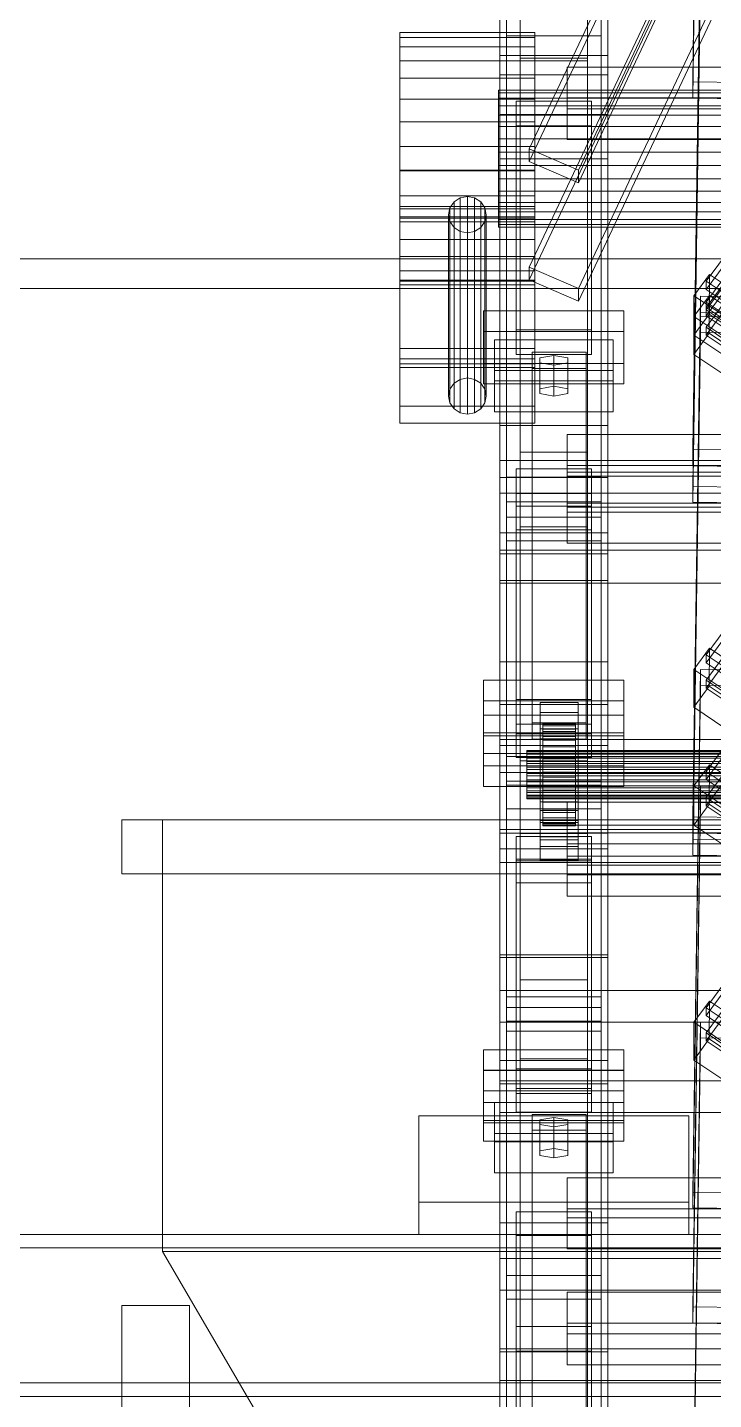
# Model space of a CAD drawing. Header units: millimetres. Extents: x -1970 to 34302, y -65268 to 6837.
# Drawn here: x -625 to -371, y -33265 to -32756 of the extents above; entities that cross this region are included whole.
import ezdxf

# ---------------------------------------------------------------- set-up
doc = ezdxf.new("R2010")
doc.units = ezdxf.units.MM
for name, color, linetype, lineweight in [('frontal_C01', 7, 'Continuous', 0), ('frontal_C02', 7, 'Continuous', 0), ('frontal_mezcladora', 7, 'Continuous', 0), ('frontal_tolva', 7, 'Continuous', 0)]:
    doc.layers.add(name, color=color, linetype=linetype, lineweight=lineweight)

msp = doc.modelspace()

# ---------------------------------------------------------------- linework, layer by layer
at = {"layer": 'frontal_C01'}
for p, q in [((-378.512, -32776.371), (-375.644, -32583.371)), ((-378.512, -32782.459), (-375.644, -32589.459)), ((-447.5, -32923.012), (-447.5, -32646.772)), ((-412.5, -32646.772), (-412.5, -32923.012)), ((-447.5, -32932.143), (-447.5, -32655.903)), ((-412.5, -32932.143), (-412.5, -32655.903)), ((-450, -32773.876), (-450, -32670.388)), ((-410, -32773.876), (-410, -32670.388)), ((-378.512, -32912.609), (-375.644, -32719.609)), ((-378.512, -32918.697), (-375.644, -32725.697)), ((-450, -32735.774), (-450, -32773.876)), ((-450, -33101.026), (-450, -32735.774)), ((-410, -32773.876), (-410, -32735.774)), ((-410, -32735.774), (-410, -33101.026)), ((-450, -32740.922), (-450, -32788.55)), ((-450, -32903.764), (-450, -32740.922)), ((-442.5, -32768.659), (-442.5, -32740.992)), ((-442.5, -32740.992), (-442.5, -32913.744)), ((-442.5, -32742.009), (-442.5, -32767.641)), ((-442.5, -33383.501), (-442.5, -32742.009)), ((-417.5, -32740.992), (-417.5, -32768.659)), ((-417.5, -32913.744), (-417.5, -32740.992)), ((-417.5, -32767.641), (-417.5, -32742.009)), ((-417.5, -32742.009), (-417.5, -33383.501)), ((-410, -32788.55), (-410, -32740.922)), ((-410, -32740.922), (-410, -32903.764)), ((-447.5, -32759.391), (-447.5, -32750.26)), ((-447.5, -33026.5), (-447.5, -32750.26)), ((-412.5, -32750.26), (-412.5, -32759.391)), ((-412.5, -32750.26), (-412.5, -33026.5)), ((-412.5, -32759.391), (-447.5, -32759.391)), ((-447.5, -33035.631), (-447.5, -32759.391)), ((-412.5, -33035.631), (-412.5, -32759.391)), ((-442.5, -32767.641), (-417.5, -32767.641)), ((-442.5, -33409.133), (-442.5, -32767.641)), ((-417.5, -33409.133), (-417.5, -32767.641)), ((-417.5, -32768.659), (-442.5, -32768.659)), ((-442.5, -32768.659), (-442.5, -32941.411)), ((-425, -32786.386), (-425, -32770.924)), ((-425, -32770.924), (425, -32770.924)), ((-425, -32782.355), (-425, -32770.924)), ((-417.5, -32768.659), (-417.5, -32941.411)), ((-450, -32773.876), (-410, -32773.876)), ((-450, -33139.128), (-450, -32773.876)), ((-410, -33139.128), (-410, -32773.876)), ((-360.514, -32776.614), (-378.512, -32776.371)), ((-378.512, -32776.371), (-378.512, -32782.459)), ((425, -32782.355), (-425, -32782.355)), ((-425, -32782.355), (-425, -32797.817)), ((-378.512, -32782.459), (-360.514, -32782.702)), ((-450, -32788.55), (-410, -32788.55)), ((-450, -32951.391), (-450, -32788.55)), ((-444, -32792.746), (-444, -32783.615)), ((-444, -32783.615), (-416, -32783.615)), ((-444, -32868.364), (-444, -32783.615)), ((425, -32786.386), (-425, -32786.386)), ((-425, -32786.386), (-425, -32797.817)), ((-416, -32783.615), (-416, -32792.746)), ((-416, -32783.615), (-416, -32868.364)), ((-410, -32951.391), (-410, -32788.55)), ((-416, -32792.746), (-444, -32792.746)), ((-444, -32792.746), (-444, -32877.496)), ((-416, -32877.496), (-416, -32792.746)), ((-425, -32797.817), (425, -32797.817)), ((-373.501, -32850.354), (-345.969, -32812.911)), ((-345.981, -32815.954), (-373.513, -32853.398)), ((-373.539, -32860.094), (-346.008, -32822.651)), ((-346.02, -32825.695), (-373.551, -32863.138)), ((-378.086, -32855.682), (-372.35, -32847.881)), ((-372.408, -32862.491), (-372.35, -32847.881)), ((-372.35, -32847.881), (-360.882, -32855.534)), ((-373.501, -32850.354), (-373.513, -32853.398)), ((-373.513, -32853.398), (-362.045, -32861.051)), ((-362.033, -32858.008), (-373.501, -32850.354)), ((-378.512, -33048.848), (-375.644, -32855.848)), ((-378.086, -32855.682), (-378.143, -32870.292)), ((-366.618, -32863.335), (-378.086, -32855.682)), ((-375.644, -32861.935), (-375.644, -32855.848)), ((-375.644, -32855.848), (-357.646, -32856.09)), ((-456, -32880.765), (-456, -32861.285)), ((-456, -32861.285), (-404, -32861.285)), ((-456, -32868.905), (-456, -32861.285)), ((-404, -32861.285), (-404, -32880.765)), ((-404, -32861.285), (-404, -32868.905)), ((-378.512, -33054.935), (-375.644, -32861.935)), ((-372.408, -32862.491), (-378.143, -32870.292)), ((-357.646, -32862.178), (-375.644, -32861.935)), ((-373.539, -32860.094), (-373.551, -32863.138)), ((-373.551, -32863.138), (-362.083, -32870.791)), ((-362.071, -32867.748), (-373.539, -32860.094)), ((-360.939, -32870.144), (-372.408, -32862.491)), ((-404, -32868.905), (-456, -32868.905)), ((-456, -32868.905), (-456, -32888.385)), ((-416, -32868.364), (-444, -32868.364)), ((-444, -32868.364), (-444, -32877.496)), ((-416, -32877.496), (-416, -32868.364)), ((-404, -32888.385), (-404, -32868.905)), ((-452, -32887.251), (-452, -32872.032)), ((-452, -32872.032), (-408, -32872.032)), ((-452, -32883.463), (-452, -32872.032)), ((-408, -32872.032), (-408, -32887.251)), ((-408, -32872.032), (-408, -32883.463)), ((-378.143, -32870.292), (-366.675, -32877.945)), ((-444, -32877.496), (-416, -32877.496)), ((-438, -32882.686), (-438, -32876.598)), ((-438, -32876.598), (-418, -32876.598)), ((-438, -33013.956), (-438, -32876.598)), ((-430, -32877.816), (-435.196, -32878.729)), ((-435.196, -32878.729), (-435.196, -32880.555)), ((-435.196, -32890.159), (-435.196, -32878.729)), ((-424.804, -32878.729), (-430, -32877.816)), ((-430, -32889.246), (-430, -32877.816)), ((-424.804, -32880.555), (-424.804, -32878.729)), ((-424.804, -32890.159), (-424.804, -32878.729)), ((-418, -32876.598), (-418, -32882.686)), ((-418, -32876.598), (-418, -33013.956)), ((-404, -32880.765), (-456, -32880.765)), ((-456, -32880.765), (-456, -32888.385)), ((-408, -32883.463), (-452, -32883.463)), ((-452, -32883.463), (-452, -32898.682)), ((-418, -32882.686), (-438, -32882.686)), ((-438, -32882.686), (-438, -33020.044)), ((-435.196, -32880.555), (-430, -32881.468)), ((-435.196, -32891.986), (-435.196, -32880.555)), ((-430, -32881.468), (-424.804, -32880.555)), ((-430, -32881.468), (-430, -32892.899)), ((-424.804, -32891.986), (-424.804, -32880.555)), ((-418, -33020.044), (-418, -32882.686)), ((-408, -32898.682), (-408, -32883.463)), ((-404, -32888.385), (-404, -32880.765)), ((-456, -32888.385), (-404, -32888.385)), ((-408, -32887.251), (-452, -32887.251)), ((-452, -32887.251), (-452, -32898.682)), ((-435.196, -32890.159), (-430, -32889.246)), ((-435.196, -32891.986), (-435.196, -32890.159)), ((-430, -32889.246), (-424.804, -32890.159)), ((-424.804, -32890.159), (-424.804, -32891.986)), ((-408, -32898.682), (-408, -32887.251)), ((-430, -32892.899), (-435.196, -32891.986)), ((-424.804, -32891.986), (-430, -32892.899)), ((-452, -32898.682), (-408, -32898.682)), ((-410, -32903.764), (-450, -32903.764)), ((-450, -32903.764), (-450, -32951.391)), ((-450, -33007.252), (-450, -32903.764)), ((-410, -32951.391), (-410, -32903.764)), ((-410, -32903.764), (-410, -33007.252)), ((-425, -32922.624), (-425, -32907.162)), ((-425, -32907.162), (425, -32907.162)), ((-425, -32918.593), (-425, -32907.162)), ((-417.5, -32913.744), (-442.5, -32913.744)), ((-442.5, -32913.744), (-442.5, -32941.411)), ((-417.5, -32941.411), (-417.5, -32913.744)), ((-360.514, -32912.852), (-378.512, -32912.609)), ((-378.512, -32912.609), (-378.512, -32918.697)), ((-450, -32928.902), (-450, -32916.727)), ((-450, -32916.727), (450, -32916.727)), ((-450, -32950.066), (-450, -32916.727)), ((-444, -32928.984), (-444, -32919.853)), ((-444, -32919.853), (-416, -32919.853)), ((-444, -33005.334), (-444, -32919.853)), ((425, -32918.593), (-425, -32918.593)), ((-425, -32918.593), (-425, -32934.055)), ((-416, -32919.853), (-416, -32928.984)), ((-416, -32919.853), (-416, -33005.334)), ((-378.512, -32918.697), (-360.514, -32918.94)), ((-412.5, -32923.012), (-447.5, -32923.012)), ((-447.5, -32923.012), (-447.5, -32932.143)), ((425, -32922.624), (-425, -32922.624)), ((-425, -32922.624), (-425, -32934.055)), ((-412.5, -32932.143), (-412.5, -32923.012)), ((450, -32928.902), (-450, -32928.902)), ((-450, -32928.902), (-450, -32962.241)), ((-416, -32928.984), (-444, -32928.984)), ((-444, -32928.984), (-444, -33014.465)), ((-416, -33014.465), (-416, -32928.984)), ((-447.5, -32932.143), (-412.5, -32932.143)), ((-425, -32934.055), (425, -32934.055)), ((-442.5, -32941.411), (-417.5, -32941.411)), ((450, -32950.066), (-450, -32950.066)), ((-450, -32950.066), (-450, -32962.241)), ((-450, -32951.391), (-410, -32951.391)), ((-450, -33054.879), (-450, -32951.391)), ((-410, -33054.879), (-410, -32951.391)), ((-450, -32962.241), (450, -32962.241)), ((-373.501, -33032.005), (-345.969, -32994.562)), ((-456, -33017.734), (-456, -32998.254)), ((-456, -32998.254), (-404, -32998.254)), ((-456, -33005.875), (-456, -32998.254)), ((-404, -32998.254), (-404, -33017.734)), ((-404, -32998.254), (-404, -33005.875)), ((-345.981, -32997.605), (-373.513, -33035.049)), ((-404, -33005.875), (-456, -33005.875)), ((-456, -33005.875), (-456, -33025.355)), ((-410, -33007.252), (-450, -33007.252)), ((-450, -33007.252), (-450, -33054.879)), ((-450, -33372.504), (-450, -33007.252)), ((-416, -33005.334), (-444, -33005.334)), ((-444, -33005.334), (-444, -33014.465)), ((-435, -33010.146), (-435, -33006.494)), ((-435, -33006.494), (-421, -33006.494)), ((-435, -33046.501), (-435, -33006.494)), ((-421, -33006.494), (-421, -33010.146)), ((-421, -33006.494), (-421, -33046.501)), ((-416, -33014.465), (-416, -33005.334)), ((-410, -33054.879), (-410, -33007.252)), ((-410, -33007.252), (-410, -33372.504)), ((-404, -33025.355), (-404, -33005.875)), ((-373.539, -33041.745), (-346.008, -33004.302)), ((-421, -33010.146), (-435, -33010.146)), ((-435, -33010.146), (-435, -33050.153)), ((-421, -33050.153), (-421, -33010.146)), ((-346.02, -33007.345), (-373.551, -33044.789)), ((-444, -33014.465), (-416, -33014.465)), ((-418, -33013.956), (-438, -33013.956)), ((-438, -33013.956), (-438, -33020.044)), ((-435, -33019.886), (-435, -33016.234)), ((-435, -33016.234), (-421, -33016.234)), ((-435, -33056.241), (-435, -33016.234)), ((-434, -33024.204), (-434, -33014.215)), ((-434, -33014.215), (-434, -33014.628)), ((-434, -33014.215), (-422, -33014.215)), ((-434, -33015.095), (-434, -33014.215)), ((-434, -33024.399), (-434, -33014.628)), ((-434, -33014.628), (-434, -33016.307)), ((-434, -33014.628), (-422, -33014.628)), ((-434, -33024.62), (-434, -33015.095)), ((-434, -33015.095), (-422, -33015.095)), ((-434, -33017.208), (-434, -33015.095)), ((-434, -33025.194), (-434, -33016.307)), ((-434, -33016.307), (-434, -33019.136)), ((-434, -33016.307), (-422, -33016.307)), ((-434, -33025.622), (-434, -33017.208)), ((-434, -33017.208), (-422, -33017.208)), ((-434, -33020.411), (-434, -33017.208)), ((-422, -33014.628), (-422, -33014.215)), ((-422, -33014.215), (-422, -33024.204)), ((-422, -33014.215), (-422, -33015.095)), ((-422, -33016.307), (-422, -33014.628)), ((-422, -33014.628), (-422, -33024.399)), ((-422, -33015.095), (-422, -33024.62)), ((-422, -33015.095), (-422, -33017.208)), ((-422, -33019.136), (-422, -33016.307)), ((-422, -33016.307), (-422, -33025.194)), ((-422, -33017.208), (-422, -33025.622)), ((-422, -33017.208), (-422, -33020.411)), ((-421, -33016.234), (-421, -33019.886)), ((-421, -33016.234), (-421, -33056.241)), ((-418, -33020.044), (-418, -33013.956)), ((-404, -33017.734), (-456, -33017.734)), ((-456, -33017.734), (-456, -33025.355)), ((-450, -33032.39), (-450, -33020.215)), ((-450, -33020.215), (450, -33020.215)), ((-450, -33053.554), (-450, -33020.215)), ((-438, -33020.044), (-418, -33020.044)), ((-421, -33019.886), (-435, -33019.886)), ((-435, -33019.886), (-435, -33059.893)), ((-434, -33026.535), (-434, -33019.136)), ((-434, -33019.136), (-434, -33022.923)), ((-434, -33019.136), (-422, -33019.136)), ((-434, -33027.139), (-434, -33020.411)), ((-434, -33020.411), (-422, -33020.411)), ((-434, -33024.485), (-434, -33020.411)), ((-422, -33022.923), (-422, -33019.136)), ((-422, -33019.136), (-422, -33026.535)), ((-422, -33020.411), (-422, -33027.139)), ((-422, -33020.411), (-422, -33024.485)), ((-421, -33059.893), (-421, -33019.886)), ((-404, -33025.355), (-404, -33017.734)), ((-456, -33025.355), (-404, -33025.355)), ((-412.5, -33026.5), (-447.5, -33026.5)), ((-447.5, -33026.5), (-447.5, -33035.631)), ((-440, -33024.62), (-440, -33024.204)), ((-440, -33024.204), (-440, -33024.399)), ((-440, -33024.204), (440, -33024.204)), ((-440, -33024.399), (-440, -33025.194)), ((-440, -33024.399), (440, -33024.399)), ((-440, -33025.622), (-440, -33024.62)), ((-440, -33024.62), (440, -33024.62)), ((-440, -33025.194), (-440, -33026.535)), ((-440, -33025.194), (440, -33025.194)), ((-440, -33027.139), (-440, -33025.622)), ((-440, -33025.622), (440, -33025.622)), ((-440, -33026.535), (-440, -33028.329)), ((-440, -33026.535), (440, -33026.535)), ((-440, -33029.068), (-440, -33027.139)), ((-440, -33027.139), (440, -33027.139)), ((-434, -33028.329), (-434, -33022.923)), ((-434, -33022.923), (-434, -33027.41)), ((-434, -33022.923), (-422, -33022.923)), ((-434, -33024.399), (-434, -33024.204)), ((-422, -33024.204), (-434, -33024.204)), ((-434, -33024.204), (-434, -33024.62)), ((-434, -33025.194), (-434, -33024.399)), ((-422, -33024.399), (-434, -33024.399)), ((-434, -33029.068), (-434, -33024.485)), ((-434, -33024.485), (-422, -33024.485)), ((-434, -33029.153), (-434, -33024.485)), ((-422, -33024.62), (-434, -33024.62)), ((-434, -33024.62), (-434, -33025.622)), ((-434, -33026.535), (-434, -33025.194)), ((-422, -33025.194), (-434, -33025.194)), ((-422, -33025.622), (-434, -33025.622)), ((-434, -33025.622), (-434, -33027.139)), ((-434, -33028.329), (-434, -33026.535)), ((-422, -33026.535), (-434, -33026.535)), ((-422, -33027.139), (-434, -33027.139)), ((-434, -33027.139), (-434, -33029.068)), ((-434, -33027.41), (-434, -33030.454)), ((-422, -33027.41), (-434, -33027.41)), ((-434, -33027.41), (-434, -33032.292)), ((-422, -33027.41), (-422, -33022.923)), ((-422, -33022.923), (-422, -33028.329)), ((-422, -33024.204), (-422, -33024.399)), ((-422, -33024.62), (-422, -33024.204)), ((-422, -33024.399), (-422, -33025.194)), ((-422, -33024.485), (-422, -33029.068)), ((-422, -33024.485), (-422, -33029.153)), ((-422, -33025.622), (-422, -33024.62)), ((-422, -33025.194), (-422, -33026.535)), ((-422, -33027.139), (-422, -33025.622)), ((-422, -33026.535), (-422, -33028.329)), ((-422, -33029.068), (-422, -33027.139)), ((-422, -33030.454), (-422, -33027.41)), ((-422, -33032.292), (-422, -33027.41)), ((-412.5, -33035.631), (-412.5, -33026.5)), ((450, -33032.39), (-450, -33032.39)), ((-450, -33032.39), (-450, -33065.73)), ((-440, -33028.329), (-440, -33030.454)), ((-440, -33028.329), (440, -33028.329)), ((-440, -33031.279), (-440, -33029.068)), ((-440, -33029.068), (440, -33029.068)), ((-440, -33030.454), (-440, -33032.766)), ((440, -33030.454), (-440, -33030.454)), ((-440, -33033.621), (-440, -33031.279)), ((-440, -33031.279), (440, -33031.279)), ((-440, -33032.766), (-440, -33035.108)), ((-440, -33032.766), (440, -33032.766)), ((-434, -33030.454), (-434, -33028.329)), ((-422, -33028.329), (-434, -33028.329)), ((-422, -33029.068), (-434, -33029.068)), ((-434, -33029.068), (-434, -33031.279)), ((-434, -33031.279), (-434, -33029.153)), ((-434, -33029.153), (-422, -33029.153)), ((-434, -33034.095), (-434, -33029.153)), ((-434, -33030.454), (-422, -33030.454)), ((-434, -33032.766), (-434, -33030.454)), ((-422, -33031.279), (-434, -33031.279)), ((-434, -33031.279), (-434, -33033.621)), ((-434, -33032.766), (-434, -33032.292)), ((-434, -33032.292), (-434, -33037.234)), ((-434, -33032.292), (-422, -33032.292)), ((-434, -33035.108), (-434, -33032.766)), ((-422, -33032.766), (-434, -33032.766)), ((-422, -33028.329), (-422, -33030.454)), ((-422, -33031.279), (-422, -33029.068)), ((-422, -33029.153), (-422, -33031.279)), ((-422, -33029.153), (-422, -33034.095)), ((-422, -33030.454), (-422, -33032.766)), ((-422, -33033.621), (-422, -33031.279)), ((-422, -33037.234), (-422, -33032.292)), ((-422, -33032.292), (-422, -33032.766)), ((-422, -33032.766), (-422, -33035.108)), ((-378.086, -33037.333), (-372.35, -33029.532)), ((-373.501, -33032.005), (-373.513, -33035.049)), ((-362.033, -33039.658), (-373.501, -33032.005)), ((-372.408, -33044.142), (-372.35, -33029.532)), ((-372.35, -33029.532), (-360.882, -33037.185)), ((-447.5, -33035.631), (-412.5, -33035.631)), ((-440, -33035.933), (-440, -33033.621)), ((-440, -33033.621), (440, -33033.621)), ((-440, -33035.108), (-440, -33037.318)), ((-440, -33035.108), (440, -33035.108)), ((-440, -33038.058), (-440, -33035.933)), ((-440, -33035.933), (440, -33035.933)), ((-440, -33037.318), (-440, -33039.248)), ((-440, -33037.318), (440, -33037.318)), ((-434, -33033.621), (-434, -33034.095)), ((-422, -33033.621), (-434, -33033.621)), ((-434, -33033.621), (-434, -33035.933)), ((-434, -33034.095), (-422, -33034.095)), ((-434, -33038.977), (-434, -33034.095)), ((-434, -33037.318), (-434, -33035.108)), ((-434, -33035.108), (-434, -33037.234)), ((-422, -33035.108), (-434, -33035.108)), ((-434, -33035.933), (-434, -33038.977)), ((-422, -33035.933), (-434, -33035.933)), ((-434, -33035.933), (-434, -33038.058)), ((-434, -33037.234), (-434, -33041.902)), ((-434, -33037.234), (-422, -33037.234)), ((-434, -33039.248), (-434, -33037.318)), ((-434, -33037.318), (-434, -33041.902)), ((-422, -33037.318), (-434, -33037.318)), ((-422, -33034.095), (-422, -33033.621)), ((-422, -33035.933), (-422, -33033.621)), ((-422, -33034.095), (-422, -33038.977)), ((-422, -33037.234), (-422, -33035.108)), ((-422, -33035.108), (-422, -33037.318)), ((-422, -33038.977), (-422, -33035.933)), ((-422, -33038.058), (-422, -33035.933)), ((-422, -33041.902), (-422, -33037.234)), ((-422, -33041.902), (-422, -33037.318)), ((-422, -33037.318), (-422, -33039.248)), ((-378.512, -33230.498), (-375.644, -33037.498)), ((-378.086, -33037.333), (-378.143, -33051.943)), ((-366.618, -33044.986), (-378.086, -33037.333)), ((-375.644, -33043.586), (-375.644, -33037.498)), ((-375.644, -33037.498), (-357.646, -33037.741)), ((-373.513, -33035.049), (-362.045, -33042.702)), ((-440, -33039.852), (-440, -33038.058)), ((-440, -33038.058), (440, -33038.058)), ((-440, -33039.248), (-440, -33040.765)), ((-440, -33039.248), (440, -33039.248)), ((-440, -33041.192), (-440, -33039.852)), ((-440, -33039.852), (440, -33039.852)), ((-440, -33040.765), (-440, -33041.766)), ((-440, -33040.765), (440, -33040.765)), ((-440, -33041.988), (-440, -33041.192)), ((-440, -33041.192), (440, -33041.192)), ((-440, -33041.766), (-440, -33042.183)), ((-440, -33041.766), (440, -33041.766)), ((-440, -33042.183), (-440, -33041.988)), ((-440, -33041.988), (440, -33041.988)), ((-440, -33042.183), (440, -33042.183)), ((-434, -33038.058), (-434, -33043.464)), ((-422, -33038.058), (-434, -33038.058)), ((-434, -33038.058), (-434, -33039.852)), ((-434, -33038.977), (-422, -33038.977)), ((-434, -33043.464), (-434, -33038.977)), ((-434, -33040.765), (-434, -33039.248)), ((-434, -33039.248), (-434, -33045.976)), ((-422, -33039.248), (-434, -33039.248)), ((-434, -33039.852), (-434, -33047.251)), ((-422, -33039.852), (-434, -33039.852)), ((-434, -33039.852), (-434, -33041.192)), ((-434, -33041.766), (-434, -33040.765)), ((-434, -33040.765), (-434, -33049.178)), ((-422, -33040.765), (-434, -33040.765)), ((-434, -33041.192), (-434, -33050.08)), ((-422, -33041.192), (-434, -33041.192)), ((-434, -33041.192), (-434, -33041.988)), ((-434, -33042.183), (-434, -33041.766)), ((-434, -33041.766), (-434, -33051.292)), ((-422, -33041.766), (-434, -33041.766)), ((-434, -33041.902), (-434, -33045.976)), ((-434, -33041.902), (-422, -33041.902)), ((-434, -33041.988), (-434, -33051.759)), ((-422, -33041.988), (-434, -33041.988)), ((-434, -33041.988), (-434, -33042.183)), ((-434, -33042.183), (-434, -33052.172)), ((-422, -33042.183), (-434, -33042.183)), ((-422, -33043.464), (-422, -33038.058)), ((-422, -33039.852), (-422, -33038.058)), ((-422, -33038.977), (-422, -33043.464)), ((-422, -33045.976), (-422, -33039.248)), ((-422, -33039.248), (-422, -33040.765)), ((-422, -33047.251), (-422, -33039.852)), ((-422, -33041.192), (-422, -33039.852)), ((-422, -33049.178), (-422, -33040.765)), ((-422, -33040.765), (-422, -33041.766)), ((-422, -33050.08), (-422, -33041.192)), ((-422, -33041.988), (-422, -33041.192)), ((-422, -33051.292), (-422, -33041.766)), ((-422, -33041.766), (-422, -33042.183)), ((-422, -33045.976), (-422, -33041.902)), ((-422, -33051.759), (-422, -33041.988)), ((-422, -33042.183), (-422, -33041.988)), ((-422, -33052.172), (-422, -33042.183)), ((-373.539, -33041.745), (-373.551, -33044.789)), ((-362.071, -33049.398), (-373.539, -33041.745)), ((-435, -33057.34), (-435, -33043.339)), ((-435, -33043.339), (-421, -33043.339)), ((-435, -33050.959), (-435, -33043.339)), ((-421, -33046.501), (-435, -33046.501)), ((-435, -33046.501), (-435, -33050.153)), ((-434, -33043.464), (-422, -33043.464)), ((-434, -33047.251), (-434, -33043.464)), ((-434, -33045.976), (-434, -33049.178)), ((-434, -33045.976), (-422, -33045.976)), ((-434, -33047.251), (-422, -33047.251)), ((-434, -33050.08), (-434, -33047.251)), ((-425, -33058.862), (-425, -33043.4)), ((-425, -33043.4), (425, -33043.4)), ((-425, -33054.831), (-425, -33043.4)), ((-422, -33043.464), (-422, -33047.251)), ((-422, -33049.178), (-422, -33045.976)), ((-422, -33047.251), (-422, -33050.08)), ((-421, -33043.339), (-421, -33057.34)), ((-421, -33043.339), (-421, -33050.959)), ((-421, -33050.153), (-421, -33046.501)), ((-378.512, -33236.586), (-375.644, -33043.586)), ((-372.408, -33044.142), (-378.143, -33051.943)), ((-357.646, -33043.829), (-375.644, -33043.586)), ((-373.551, -33044.789), (-362.083, -33052.442)), ((-360.939, -33051.795), (-372.408, -33044.142)), ((-435, -33050.153), (-421, -33050.153)), ((-421, -33050.959), (-435, -33050.959)), ((-435, -33050.959), (-435, -33064.96)), ((-434, -33049.178), (-434, -33051.292)), ((-434, -33049.178), (-422, -33049.178)), ((-434, -33050.08), (-422, -33050.08)), ((-434, -33051.759), (-434, -33050.08)), ((-434, -33051.292), (-434, -33052.172)), ((-434, -33051.292), (-422, -33051.292)), ((-434, -33051.759), (-422, -33051.759)), ((-434, -33052.172), (-434, -33051.759)), ((-434, -33052.172), (-422, -33052.172)), ((-422, -33051.292), (-422, -33049.178)), ((-422, -33050.08), (-422, -33051.759)), ((-422, -33052.172), (-422, -33051.292)), ((-422, -33051.759), (-422, -33052.172)), ((-421, -33064.96), (-421, -33050.959)), ((-360.514, -33049.09), (-378.512, -33048.848)), ((-378.512, -33048.848), (-378.512, -33054.935)), ((-378.143, -33051.943), (-366.675, -33059.596)), ((450, -33053.554), (-450, -33053.554)), ((-450, -33053.554), (-450, -33065.73)), ((-450, -33054.879), (-410, -33054.879)), ((-450, -33420.131), (-450, -33054.879)), ((-444, -33065.222), (-444, -33056.091)), ((-444, -33056.091), (-416, -33056.091)), ((-444, -33142.303), (-444, -33056.091)), ((-421, -33056.241), (-435, -33056.241)), ((-435, -33056.241), (-435, -33059.893)), ((-421, -33057.34), (-435, -33057.34)), ((-435, -33057.34), (-435, -33064.96)), ((425, -33054.831), (-425, -33054.831)), ((-425, -33054.831), (-425, -33070.293)), ((-421, -33059.893), (-421, -33056.241)), ((-421, -33064.96), (-421, -33057.34)), ((-416, -33056.091), (-416, -33065.222)), ((-416, -33056.091), (-416, -33142.303)), ((-410, -33420.131), (-410, -33054.879)), ((-378.512, -33054.935), (-360.514, -33055.178)), ((-435, -33059.893), (-421, -33059.893)), ((425, -33058.862), (-425, -33058.862)), ((-425, -33058.862), (-425, -33070.293)), ((-450, -33065.73), (450, -33065.73)), ((-416, -33065.222), (-444, -33065.222)), ((-444, -33065.222), (-444, -33151.435)), ((-435, -33064.96), (-421, -33064.96)), ((-416, -33151.435), (-416, -33065.222)), ((-425, -33070.293), (425, -33070.293)), ((-410, -33101.026), (-450, -33101.026)), ((-450, -33101.026), (-450, -33139.128)), ((-450, -33466.278), (-450, -33101.026)), ((-410, -33139.128), (-410, -33101.026)), ((-410, -33101.026), (-410, -33466.278)), ((-447.5, -33124.643), (-447.5, -33115.512)), ((-447.5, -33115.512), (-412.5, -33115.512)), ((-447.5, -33391.752), (-447.5, -33115.512)), ((-412.5, -33115.512), (-412.5, -33124.643)), ((-412.5, -33115.512), (-412.5, -33391.752)), ((-412.5, -33124.643), (-447.5, -33124.643)), ((-447.5, -33400.883), (-447.5, -33124.643)), ((-412.5, -33400.883), (-412.5, -33124.643)), ((-456, -33154.704), (-456, -33135.224)), ((-456, -33135.224), (-404, -33135.224)), ((-456, -33142.844), (-456, -33135.224)), ((-450, -33139.128), (-410, -33139.128)), ((-450, -33504.38), (-450, -33139.128)), ((-410, -33504.38), (-410, -33139.128)), ((-404, -33135.224), (-404, -33154.704)), ((-404, -33135.224), (-404, -33142.844)), ((-404, -33142.844), (-456, -33142.844)), ((-456, -33142.844), (-456, -33162.324)), ((-416, -33142.303), (-444, -33142.303)), ((-444, -33142.303), (-444, -33151.435)), ((-416, -33151.435), (-416, -33142.303)), ((-404, -33162.324), (-404, -33142.844)), ((-404, -33154.704), (-456, -33154.704)), ((-456, -33154.704), (-456, -33162.324)), ((-444, -33151.435), (-416, -33151.435)), ((-404, -33162.324), (-404, -33154.704)), ((-480, -33191.654), (-480, -33159.7)), ((-480, -33159.7), (-380, -33159.7)), ((-480, -33203.654), (-480, -33159.7)), ((-380, -33159.7), (-380, -33191.654)), ((-380, -33159.7), (-380, -33203.654)), ((-456, -33162.324), (-404, -33162.324)), ((-380, -33191.654), (-480, -33191.654)), ((-480, -33191.654), (-480, -33203.654)), ((-380, -33203.654), (-380, -33191.654)), ((980, -33203.654), (-980, -33203.654)), ((-480, -33203.654), (-380, -33203.654)), ((980, -33208.654), (-980, -33208.654)), ((-425, -33240.513), (-425, -33225.051)), ((-425, -33225.051), (425, -33225.051)), ((-425, -33236.482), (-425, -33225.051)), ((-360.514, -33230.741), (-378.512, -33230.498)), ((-378.512, -33230.498), (-378.512, -33236.586)), ((-444, -33246.873), (-444, -33237.742)), ((-444, -33237.742), (-416, -33237.742)), ((-444, -33324.929), (-444, -33237.742)), ((425, -33236.482), (-425, -33236.482)), ((-425, -33236.482), (-425, -33251.944)), ((425, -33240.513), (-425, -33240.513)), ((-425, -33240.513), (-425, -33251.944)), ((-416, -33237.742), (-416, -33246.873)), ((-416, -33237.742), (-416, -33324.929)), ((-378.512, -33236.586), (-360.514, -33236.829)), ((-416, -33246.873), (-444, -33246.873)), ((-444, -33246.873), (-444, -33334.06)), ((-416, -33334.06), (-416, -33246.873)), ((-425, -33251.944), (425, -33251.944)), ((980, -33258.654), (-980, -33258.654)), ((980, -33263.654), (-980, -33263.654))]:
    msp.add_line(p, q, dxfattribs=at)
at = {"layer": 'frontal_C02'}
for p, q in [((-439.114, -32801.266), (-299.114, -32504.801)), ((-439.114, -32805.942), (-299.114, -32509.477)), ((-280.886, -32512.674), (-420.886, -32809.138)), ((-420.886, -32813.814), (-280.886, -32517.35)), ((-439.114, -32845.106), (-299.114, -32548.641)), ((-439.114, -32849.782), (-299.114, -32553.317)), ((-280.886, -32556.513), (-420.886, -32852.978)), ((-420.886, -32857.654), (-280.886, -32561.19)), ((-378.512, -32926.391), (-375.644, -32732.624)), ((-378.512, -32932.236), (-375.644, -32738.469)), ((-487, -32763.443), (-487, -32758.156)), ((-487, -32758.156), (-487, -32759.991)), ((-437, -32758.156), (-487, -32758.156)), ((-487, -32759.991), (-487, -32768.67)), ((-437, -32759.991), (-487, -32759.991)), ((-437, -32759.991), (-437, -32758.156)), ((-437, -32758.156), (-437, -32763.443)), ((-437, -32768.67), (-437, -32759.991)), ((-487, -32775.048), (-487, -32763.443)), ((-437, -32763.443), (-487, -32763.443)), ((-410, -32766.677), (-450, -32766.677)), ((-450, -32766.677), (-450, -32804.93)), ((-450, -32923.039), (-450, -32766.677)), ((-437, -32763.443), (-437, -32775.048)), ((-410, -32804.93), (-410, -32766.677)), ((-410, -32766.677), (-410, -32923.039)), ((-487, -32768.67), (-487, -32782.869)), ((-437, -32768.67), (-487, -32768.67)), ((-437, -32782.869), (-437, -32768.67)), ((-487, -32791.203), (-487, -32775.048)), ((-437, -32775.048), (-487, -32775.048)), ((-437, -32775.048), (-437, -32791.203)), ((-487, -32782.869), (-487, -32800.429)), ((-437, -32782.869), (-487, -32782.869)), ((-450.5, -32782.425), (-450.5, -32779.557)), ((-450.5, -32779.557), (-450.5, -32780.553)), ((-342.5, -32779.557), (-450.5, -32779.557)), ((-450.5, -32780.553), (-450.5, -32785.261)), ((-342.5, -32780.553), (-450.5, -32780.553)), ((-450.5, -32788.721), (-450.5, -32782.425)), ((-342.5, -32782.425), (-450.5, -32782.425)), ((-437, -32800.429), (-437, -32782.869)), ((-450.5, -32785.261), (-450.5, -32792.965)), ((-342.5, -32785.261), (-450.5, -32785.261)), ((-487, -32809.449), (-487, -32791.203)), ((-487, -32791.203), (-437, -32791.203)), ((-450.5, -32797.486), (-450.5, -32788.721)), ((-342.5, -32788.721), (-450.5, -32788.721)), ((-450.5, -32792.965), (-450.5, -32802.492)), ((-342.5, -32792.965), (-450.5, -32792.965)), ((-437, -32791.203), (-437, -32809.449)), ((-450.5, -32807.386), (-450.5, -32797.486)), ((-450.5, -32797.486), (-342.5, -32797.486)), ((-487, -32800.429), (-487, -32818.676)), ((-437, -32800.429), (-487, -32800.429)), ((-450.5, -32802.492), (-450.5, -32812.392)), ((-342.5, -32802.492), (-450.5, -32802.492)), ((-420.886, -32809.138), (-439.114, -32801.266)), ((-439.114, -32801.266), (-439.114, -32805.942)), ((-437, -32818.676), (-437, -32800.429)), ((-450.5, -32816.913), (-450.5, -32807.386)), ((-342.5, -32807.386), (-450.5, -32807.386)), ((-450, -32804.93), (-410, -32804.93)), ((-450, -32961.292), (-450, -32804.93)), ((-439.114, -32805.942), (-420.886, -32813.814)), ((-410, -32961.292), (-410, -32804.93)), ((-487, -32882.251), (-487, -32809.185)), ((-487, -32809.185), (-437, -32809.185)), ((-487, -32823.53), (-487, -32809.185)), ((-487, -32827.009), (-487, -32809.449)), ((-437, -32809.449), (-487, -32809.449)), ((-450.5, -32812.392), (-450.5, -32821.157)), ((-342.5, -32812.392), (-450.5, -32812.392)), ((-437, -32809.185), (-437, -32882.251)), ((-437, -32809.185), (-437, -32823.53)), ((-437, -32809.449), (-437, -32827.009)), ((-420.886, -32813.814), (-420.886, -32809.138)), ((-487, -32818.676), (-487, -32834.831)), ((-437, -32818.676), (-487, -32818.676)), ((-462, -32818.962), (-464.679, -32819.472)), ((-459.321, -32819.472), (-462, -32818.962)), ((-462, -32886.184), (-462, -32818.962)), ((-450.5, -32824.617), (-450.5, -32816.913)), ((-342.5, -32816.913), (-450.5, -32816.913)), ((-437, -32834.831), (-437, -32818.676)), ((-487, -32875.235), (-487, -32822.627)), ((-487, -32822.627), (-437, -32822.627)), ((-487, -32828.365), (-487, -32822.627)), ((-437, -32823.53), (-487, -32823.53)), ((-487, -32823.53), (-487, -32896.596)), ((-468.467, -32823.095), (-469, -32825.657)), ((-466.95, -32820.923), (-468.467, -32823.095)), ((-468.467, -32890.316), (-468.467, -32823.095)), ((-464.679, -32819.472), (-466.95, -32820.923)), ((-466.95, -32888.144), (-466.95, -32820.923)), ((-464.679, -32886.693), (-464.679, -32819.472)), ((-457.05, -32820.923), (-459.321, -32819.472)), ((-459.321, -32886.693), (-459.321, -32819.472)), ((-455.533, -32823.095), (-457.05, -32820.923)), ((-457.05, -32888.144), (-457.05, -32820.923)), ((-455, -32825.657), (-455.533, -32823.095)), ((-455.533, -32890.316), (-455.533, -32823.095)), ((-450.5, -32821.157), (-450.5, -32827.453)), ((-342.5, -32821.157), (-450.5, -32821.157)), ((-437, -32822.627), (-437, -32875.235)), ((-437, -32822.627), (-437, -32828.365)), ((-437, -32896.596), (-437, -32823.53)), ((-345.981, -32823.37), (-373.513, -32860.963)), ((-373.501, -32858.041), (-345.969, -32820.448)), ((-487, -32879.06), (-487, -32826.452)), ((-487, -32826.452), (-437, -32826.452)), ((-487, -32850.361), (-487, -32826.452)), ((-487, -32841.209), (-487, -32827.009)), ((-437, -32827.009), (-487, -32827.009)), ((-437, -32828.365), (-487, -32828.365)), ((-487, -32828.365), (-487, -32880.973)), ((-469, -32825.657), (-468.467, -32828.219)), ((-469, -32892.878), (-469, -32825.657)), ((-468.467, -32828.219), (-466.95, -32830.39)), ((-468.467, -32895.44), (-468.467, -32828.219)), ((-457.05, -32830.39), (-455.533, -32828.219)), ((-455.533, -32828.219), (-455, -32825.657)), ((-455.533, -32895.44), (-455.533, -32828.219)), ((-455, -32825.657), (-455, -32892.878)), ((-450.5, -32829.326), (-450.5, -32824.617)), ((-342.5, -32824.617), (-450.5, -32824.617)), ((-450.5, -32827.453), (-450.5, -32830.322)), ((-342.5, -32827.453), (-450.5, -32827.453)), ((-450.5, -32830.322), (-450.5, -32829.326)), ((-342.5, -32829.326), (-450.5, -32829.326)), ((-437, -32826.452), (-437, -32879.06)), ((-437, -32826.452), (-437, -32850.361)), ((-437, -32827.009), (-437, -32841.209)), ((-437, -32880.973), (-437, -32828.365)), ((-466.95, -32830.39), (-464.679, -32831.842)), ((-466.95, -32897.612), (-466.95, -32830.39)), ((-464.679, -32831.842), (-462, -32832.351)), ((-464.679, -32899.063), (-464.679, -32831.842)), ((-462, -32832.351), (-459.321, -32831.842)), ((-462, -32899.572), (-462, -32832.351)), ((-459.321, -32831.842), (-457.05, -32830.39)), ((-459.321, -32899.063), (-459.321, -32831.842)), ((-457.05, -32897.612), (-457.05, -32830.39)), ((-342.5, -32830.322), (-450.5, -32830.322)), ((-346.02, -32832.723), (-373.551, -32870.316)), ((-373.539, -32867.393), (-346.008, -32829.8)), ((-487, -32834.831), (-487, -32846.435)), ((-437, -32834.831), (-487, -32834.831)), ((-437, -32846.435), (-437, -32834.831)), ((-487, -32849.887), (-487, -32841.209)), ((-437, -32841.209), (-487, -32841.209)), ((-437, -32841.209), (-437, -32849.887)), ((-487, -32846.435), (-487, -32851.722)), ((-437, -32846.435), (-487, -32846.435)), ((-420.886, -32852.978), (-439.114, -32845.106)), ((-439.114, -32845.106), (-439.114, -32849.782)), ((-437, -32851.722), (-437, -32846.435)), ((-487, -32851.722), (-487, -32849.887)), ((-437, -32849.887), (-487, -32849.887)), ((-437, -32850.361), (-487, -32850.361)), ((-487, -32850.361), (-487, -32902.968)), ((-437, -32851.722), (-487, -32851.722)), ((-439.114, -32849.782), (-420.886, -32857.654)), ((-437, -32849.887), (-437, -32851.722)), ((-437, -32902.968), (-437, -32850.361)), ((-420.886, -32857.654), (-420.886, -32852.978)), ((-378.086, -32863.429), (-372.35, -32855.597)), ((-373.501, -32858.041), (-373.513, -32860.963)), ((-362.033, -32865.724), (-373.501, -32858.041)), ((-372.408, -32869.626), (-372.35, -32855.597)), ((-372.35, -32855.597), (-360.882, -32863.281)), ((-378.512, -33057.176), (-375.644, -32863.409)), ((-378.086, -32863.429), (-378.143, -32877.458)), ((-366.618, -32871.113), (-378.086, -32863.429)), ((-375.644, -32869.254), (-375.644, -32863.409)), ((-375.644, -32863.409), (-357.646, -32863.652)), ((-373.513, -32860.963), (-362.045, -32868.647)), ((-378.512, -33063.022), (-375.644, -32869.254)), ((-372.408, -32869.626), (-378.143, -32877.458)), ((-357.646, -32869.498), (-375.644, -32869.254)), ((-373.539, -32867.393), (-373.551, -32870.316)), ((-362.071, -32875.076), (-373.539, -32867.393)), ((-360.939, -32877.31), (-372.408, -32869.626)), ((-373.551, -32870.316), (-362.083, -32877.999)), ((-437, -32875.235), (-487, -32875.235)), ((-487, -32875.235), (-487, -32880.973)), ((-437, -32879.06), (-487, -32879.06)), ((-487, -32879.06), (-487, -32902.968)), ((-437, -32880.973), (-437, -32875.235)), ((-437, -32902.968), (-437, -32879.06)), ((-378.143, -32877.458), (-366.675, -32885.141)), ((-487, -32880.973), (-437, -32880.973)), ((-437, -32882.251), (-487, -32882.251)), ((-487, -32882.251), (-487, -32896.596)), ((-437, -32896.596), (-437, -32882.251)), ((-469, -32892.878), (-468.467, -32890.316)), ((-468.467, -32890.316), (-466.95, -32888.144)), ((-466.95, -32888.144), (-464.679, -32886.693)), ((-464.679, -32886.693), (-462, -32886.184)), ((-462, -32886.184), (-459.321, -32886.693)), ((-459.321, -32886.693), (-457.05, -32888.144)), ((-457.05, -32888.144), (-455.533, -32890.316)), ((-455.533, -32890.316), (-455, -32892.878)), ((-468.467, -32895.44), (-469, -32892.878)), ((-466.95, -32897.612), (-468.467, -32895.44)), ((-455.533, -32895.44), (-457.05, -32897.612)), ((-455, -32892.878), (-455.533, -32895.44)), ((-487, -32896.596), (-437, -32896.596)), ((-464.679, -32899.063), (-466.95, -32897.612)), ((-462, -32899.572), (-464.679, -32899.063)), ((-459.321, -32899.063), (-462, -32899.572)), ((-457.05, -32897.612), (-459.321, -32899.063)), ((-487, -32902.968), (-437, -32902.968)), ((-410, -32923.039), (-450, -32923.039)), ((-450, -32923.039), (-450, -32961.292)), ((-450, -33022.409), (-450, -32923.039)), ((-425, -32935.971), (-425, -32921.124)), ((-425, -32921.124), (425, -32921.124)), ((-425, -32932.6), (-425, -32921.124)), ((-410, -32961.292), (-410, -32923.039)), ((-410, -32923.039), (-410, -33022.409)), ((-360.514, -32926.634), (-378.512, -32926.391)), ((-378.512, -32926.391), (-378.512, -32932.236)), ((-444, -32942.495), (-444, -32933.727)), ((-444, -32933.727), (-416, -32933.727)), ((-444, -33018.078), (-444, -32933.727)), ((425, -32932.6), (-425, -32932.6)), ((-425, -32932.6), (-425, -32947.447)), ((425, -32935.971), (-425, -32935.971)), ((-425, -32935.971), (-425, -32947.447)), ((-416, -32933.727), (-416, -32942.495)), ((-416, -32933.727), (-416, -33018.078)), ((-378.512, -32932.236), (-360.514, -32932.48)), ((-447.5, -32946.549), (-447.5, -32937.781)), ((-447.5, -32937.781), (-412.5, -32937.781)), ((-447.5, -33119.485), (-447.5, -32937.781)), ((-412.5, -32937.781), (-412.5, -32946.549)), ((-412.5, -32937.781), (-412.5, -33119.485)), ((-410, -32943.599), (-450, -32943.599)), ((-450, -32943.599), (-450, -32991.416)), ((-450, -33099.961), (-450, -32943.599)), ((-416, -32942.495), (-444, -32942.495)), ((-444, -32942.495), (-444, -33026.846)), ((-416, -33026.846), (-416, -32942.495)), ((-410, -32991.416), (-410, -32943.599)), ((-410, -32943.599), (-410, -33099.961)), ((-412.5, -32946.549), (-447.5, -32946.549)), ((-447.5, -33128.253), (-447.5, -32946.549)), ((-425, -32947.447), (425, -32947.447)), ((-412.5, -33128.253), (-412.5, -32946.549)), ((-373.501, -32988.826), (-345.969, -32951.233)), ((-345.981, -32954.155), (-373.513, -32991.748)), ((-450, -32961.292), (-410, -32961.292)), ((-450, -33060.662), (-450, -32961.292)), ((-410, -33060.662), (-410, -32961.292)), ((-373.539, -32998.178), (-346.008, -32960.585)), ((-346.02, -32963.508), (-373.551, -33001.101)), ((-378.086, -32994.214), (-372.35, -32986.383)), ((-372.408, -33000.411), (-372.35, -32986.383)), ((-372.35, -32986.383), (-360.882, -32994.066)), ((-450, -32991.416), (-410, -32991.416)), ((-450, -33147.778), (-450, -32991.416)), ((-410, -33147.778), (-410, -32991.416)), ((-373.501, -32988.826), (-373.513, -32991.748)), ((-373.513, -32991.748), (-362.045, -32999.432)), ((-362.033, -32996.509), (-373.501, -32988.826)), ((-378.512, -33187.961), (-375.644, -32994.194)), ((-378.086, -32994.214), (-378.143, -33008.243)), ((-366.618, -33001.898), (-378.086, -32994.214)), ((-375.644, -33000.04), (-375.644, -32994.194)), ((-375.644, -32994.194), (-357.646, -32994.438)), ((-378.512, -33193.807), (-375.644, -33000.04)), ((-372.408, -33000.411), (-378.143, -33008.243)), ((-357.646, -33000.283), (-375.644, -33000.04)), ((-373.539, -32998.178), (-373.551, -33001.101)), ((-373.551, -33001.101), (-362.083, -33008.784)), ((-362.071, -33005.862), (-373.539, -32998.178)), ((-360.939, -33008.095), (-372.408, -33000.411)), ((-456, -33029.902), (-456, -33011.197)), ((-456, -33011.197), (-404, -33011.197)), ((-456, -33018.848), (-456, -33011.197)), ((-404, -33011.197), (-404, -33029.902)), ((-404, -33011.197), (-404, -33018.848)), ((-378.143, -33008.243), (-366.675, -33015.927)), ((-404, -33018.848), (-456, -33018.848)), ((-456, -33018.848), (-456, -33037.553)), ((-410, -33022.409), (-450, -33022.409)), ((-450, -33022.409), (-450, -33060.662)), ((-450, -33373.127), (-450, -33022.409)), ((-416, -33018.078), (-444, -33018.078)), ((-444, -33018.078), (-444, -33026.846)), ((-416, -33026.846), (-416, -33018.078)), ((-410, -33060.662), (-410, -33022.409)), ((-410, -33022.409), (-410, -33373.127)), ((-404, -33037.553), (-404, -33018.848)), ((-444, -33026.846), (-416, -33026.846)), ((-442.5, -33056.197), (-442.5, -33026.875)), ((-442.5, -33026.875), (-417.5, -33026.875)), ((-442.5, -33026.875), (-442.5, -33109.208)), ((-417.5, -33026.875), (-417.5, -33056.197)), ((-417.5, -33109.208), (-417.5, -33026.875)), ((-404, -33029.902), (-456, -33029.902)), ((-456, -33029.902), (-456, -33037.553)), ((-417.5, -33028.053), (-442.5, -33028.053)), ((-442.5, -33028.053), (-442.5, -33055.019)), ((-442.5, -33560.475), (-442.5, -33028.053)), ((-417.5, -33055.019), (-417.5, -33028.053)), ((-417.5, -33028.053), (-417.5, -33560.475)), ((-404, -33037.553), (-404, -33029.902)), ((-456, -33037.553), (-404, -33037.553)), ((-447.5, -33045.92), (-447.5, -33037.152)), ((-447.5, -33037.152), (-412.5, -33037.152)), ((-447.5, -33218.856), (-447.5, -33037.152)), ((-412.5, -33037.152), (-412.5, -33045.92)), ((-412.5, -33037.152), (-412.5, -33218.856)), ((-412.5, -33045.92), (-447.5, -33045.92)), ((-447.5, -33227.624), (-447.5, -33045.92)), ((-412.5, -33227.624), (-412.5, -33045.92)), ((-425, -33066.756), (-425, -33051.909)), ((-425, -33051.909), (425, -33051.909)), ((-425, -33063.385), (-425, -33051.909)), ((-442.5, -33055.019), (-417.5, -33055.019)), ((-442.5, -33587.441), (-442.5, -33055.019)), ((-417.5, -33056.197), (-442.5, -33056.197)), ((-442.5, -33056.197), (-442.5, -33138.53)), ((-417.5, -33587.441), (-417.5, -33055.019)), ((-417.5, -33056.197), (-417.5, -33138.53)), ((-360.514, -33057.42), (-378.512, -33057.176)), ((-378.512, -33057.176), (-378.512, -33063.022)), ((-450, -33060.662), (-410, -33060.662)), ((-450, -33411.381), (-450, -33060.662)), ((-410, -33411.381), (-410, -33060.662)), ((-378.512, -33063.022), (-360.514, -33063.265)), ((-444, -33073.28), (-444, -33064.512)), ((-444, -33064.512), (-416, -33064.512)), ((-444, -33149.598), (-444, -33064.512)), ((425, -33063.385), (-425, -33063.385)), ((-425, -33063.385), (-425, -33078.232)), ((425, -33066.756), (-425, -33066.756)), ((-425, -33066.756), (-425, -33078.232)), ((-416, -33064.512), (-416, -33073.28)), ((-416, -33064.512), (-416, -33149.598)), ((-416, -33073.28), (-444, -33073.28)), ((-444, -33073.28), (-444, -33158.366)), ((-416, -33158.366), (-416, -33073.28)), ((-425, -33078.232), (425, -33078.232)), ((-373.501, -33119.611), (-345.969, -33082.018)), ((-345.981, -33084.941), (-373.513, -33122.534)), ((-373.539, -33128.963), (-346.008, -33091.371)), ((-346.02, -33094.293), (-373.551, -33131.886)), ((-410, -33099.961), (-450, -33099.961)), ((-450, -33099.961), (-450, -33147.778)), ((-450, -33199.331), (-450, -33099.961)), ((-410, -33147.778), (-410, -33099.961)), ((-410, -33099.961), (-410, -33199.331)), ((-450, -33124.933), (-450, -33113.242)), ((-450, -33113.242), (450, -33113.242)), ((-450, -33146.714), (-450, -33113.242)), ((-417.5, -33109.208), (-442.5, -33109.208)), ((-442.5, -33109.208), (-442.5, -33138.53)), ((-417.5, -33138.53), (-417.5, -33109.208)), ((-378.086, -33125), (-372.35, -33117.168)), ((-372.408, -33131.197), (-372.35, -33117.168)), ((-372.35, -33117.168), (-360.882, -33124.851)), ((-412.5, -33119.485), (-447.5, -33119.485)), ((-447.5, -33119.485), (-447.5, -33128.253)), ((-412.5, -33128.253), (-412.5, -33119.485)), ((-373.501, -33119.611), (-373.513, -33122.534)), ((-373.513, -33122.534), (-362.045, -33130.217)), ((-362.033, -33127.294), (-373.501, -33119.611)), ((450, -33124.933), (-450, -33124.933)), ((-450, -33124.933), (-450, -33158.405)), ((-447.5, -33128.253), (-412.5, -33128.253)), ((-378.512, -33318.746), (-375.644, -33124.979)), ((-378.086, -33125), (-378.143, -33139.028)), ((-366.618, -33132.683), (-378.086, -33125)), ((-375.644, -33130.825), (-375.644, -33124.979)), ((-375.644, -33124.979), (-357.646, -33125.223)), ((-373.539, -33128.963), (-373.551, -33131.886)), ((-362.071, -33136.647), (-373.539, -33128.963)), ((-378.512, -33324.592), (-375.644, -33130.825)), ((-372.408, -33131.197), (-378.143, -33139.028)), ((-357.646, -33131.069), (-375.644, -33130.825)), ((-373.551, -33131.886), (-362.083, -33139.57)), ((-360.939, -33138.88), (-372.408, -33131.197)), ((-442.5, -33138.53), (-417.5, -33138.53)), ((-378.143, -33139.028), (-366.675, -33146.712)), ((-456, -33161.422), (-456, -33142.717)), ((-456, -33142.717), (-404, -33142.717)), ((-456, -33150.367), (-456, -33142.717)), ((-404, -33142.717), (-404, -33161.422)), ((-404, -33142.717), (-404, -33150.367)), ((450, -33146.714), (-450, -33146.714)), ((-450, -33146.714), (-450, -33158.405)), ((-450, -33147.778), (-410, -33147.778)), ((-450, -33247.148), (-450, -33147.778)), ((-416, -33149.598), (-444, -33149.598)), ((-444, -33149.598), (-444, -33158.366)), ((-416, -33158.366), (-416, -33149.598)), ((-410, -33247.148), (-410, -33147.778)), ((-404, -33150.367), (-456, -33150.367)), ((-456, -33150.367), (-456, -33169.072)), ((-452, -33169.359), (-452, -33154.746)), ((-452, -33154.746), (-408, -33154.746)), ((-452, -33166.222), (-452, -33154.746)), ((-408, -33154.746), (-408, -33169.359)), ((-408, -33154.746), (-408, -33166.222)), ((-404, -33169.072), (-404, -33150.367)), ((-450, -33158.405), (450, -33158.405)), ((-444, -33158.366), (-416, -33158.366)), ((-438, -33164.975), (-438, -33159.13)), ((-438, -33159.13), (-418, -33159.13)), ((-438, -33297.034), (-438, -33159.13)), ((-418, -33159.13), (-418, -33164.975)), ((-418, -33159.13), (-418, -33297.034)), ((-404, -33161.422), (-456, -33161.422)), ((-456, -33161.422), (-456, -33169.072)), ((-418, -33164.975), (-438, -33164.975)), ((-438, -33164.975), (-438, -33302.879)), ((-430, -33160.299), (-435.196, -33161.176)), ((-435.196, -33161.176), (-435.196, -33162.929)), ((-435.196, -33172.652), (-435.196, -33161.176)), ((-435.196, -33162.929), (-430, -33163.806)), ((-435.196, -33174.405), (-435.196, -33162.929)), ((-424.804, -33161.176), (-430, -33160.299)), ((-430, -33171.775), (-430, -33160.299)), ((-430, -33163.806), (-424.804, -33162.929)), ((-430, -33163.806), (-430, -33175.282)), ((-424.804, -33162.929), (-424.804, -33161.176)), ((-424.804, -33172.652), (-424.804, -33161.176)), ((-424.804, -33174.405), (-424.804, -33162.929)), ((-418, -33302.879), (-418, -33164.975)), ((-404, -33169.072), (-404, -33161.422)), ((-456, -33169.072), (-404, -33169.072)), ((-408, -33166.222), (-452, -33166.222)), ((-452, -33166.222), (-452, -33180.835)), ((-408, -33169.359), (-452, -33169.359)), ((-452, -33169.359), (-452, -33180.835)), ((-408, -33180.835), (-408, -33166.222)), ((-408, -33180.835), (-408, -33169.359)), ((-435.196, -33172.652), (-430, -33171.775)), ((-435.196, -33174.405), (-435.196, -33172.652)), ((-430, -33175.282), (-435.196, -33174.405)), ((-430, -33171.775), (-424.804, -33172.652)), ((-424.804, -33174.405), (-430, -33175.282)), ((-424.804, -33172.652), (-424.804, -33174.405)), ((-452, -33180.835), (-408, -33180.835)), ((-425, -33197.541), (-425, -33182.694)), ((-425, -33182.694), (425, -33182.694)), ((-425, -33194.17), (-425, -33182.694)), ((-360.514, -33188.205), (-378.512, -33187.961)), ((-378.512, -33187.961), (-378.512, -33193.807)), ((-444, -33204.065), (-444, -33195.297)), ((-444, -33195.297), (-416, -33195.297)), ((-444, -33281.117), (-444, -33195.297)), ((425, -33194.17), (-425, -33194.17)), ((-425, -33194.17), (-425, -33209.017)), ((-416, -33195.297), (-416, -33204.065)), ((-416, -33195.297), (-416, -33281.117)), ((-378.512, -33193.807), (-360.514, -33194.05)), ((-410, -33199.331), (-450, -33199.331)), ((-450, -33199.331), (-450, -33247.148)), ((-450, -33550.05), (-450, -33199.331)), ((425, -33197.541), (-425, -33197.541)), ((-425, -33197.541), (-425, -33209.017)), ((-410, -33247.148), (-410, -33199.331)), ((-410, -33199.331), (-410, -33550.05)), ((-416, -33204.065), (-444, -33204.065)), ((-444, -33204.065), (-444, -33289.885)), ((-416, -33289.885), (-416, -33204.065)), ((-425, -33209.017), (425, -33209.017)), ((-450, -33224.303), (-450, -33212.613)), ((-450, -33212.613), (450, -33212.613)), ((-450, -33246.084), (-450, -33212.613)), ((-412.5, -33218.856), (-447.5, -33218.856)), ((-447.5, -33218.856), (-447.5, -33227.624)), ((-412.5, -33227.624), (-412.5, -33218.856)), ((450, -33224.303), (-450, -33224.303)), ((-450, -33224.303), (-450, -33257.775)), ((-447.5, -33227.624), (-412.5, -33227.624)), ((450, -33246.084), (-450, -33246.084)), ((-450, -33246.084), (-450, -33257.775)), ((-450, -33247.148), (-410, -33247.148)), ((-450, -33597.867), (-450, -33247.148)), ((-410, -33597.867), (-410, -33247.148)), ((-450, -33257.775), (450, -33257.775))]:
    msp.add_line(p, q, dxfattribs=at)
at = {"layer": 'frontal_mezcladora'}
for p, q in [((-590, -33050), (-575, -33050)), ((-590, -33070), (-590, -33050)), ((-575, -33210), (-575, -33050)), ((575, -33050), (-575, -33050)), ((-575, -33070), (-575, -33050)), ((-590, -33070), (-575, -33070)), ((-575, -33070), (575, -33070)), ((-300, -33680), (-575, -33210)), ((575, -33210), (-575, -33210)), ((-590, -33230), (-565, -33230)), ((-590, -33730), (-590, -33230)), ((-565, -33730), (-565, -33230))]:
    msp.add_line(p, q, dxfattribs=at)
at = {"layer": 'frontal_tolva'}
for p, q in [((-1821.5, -32842), (1821.5, -32842)), ((-1821.5, -32853), (1821.5, -32853))]:
    msp.add_line(p, q, dxfattribs=at)

doc.saveas('drawing.dxf')
